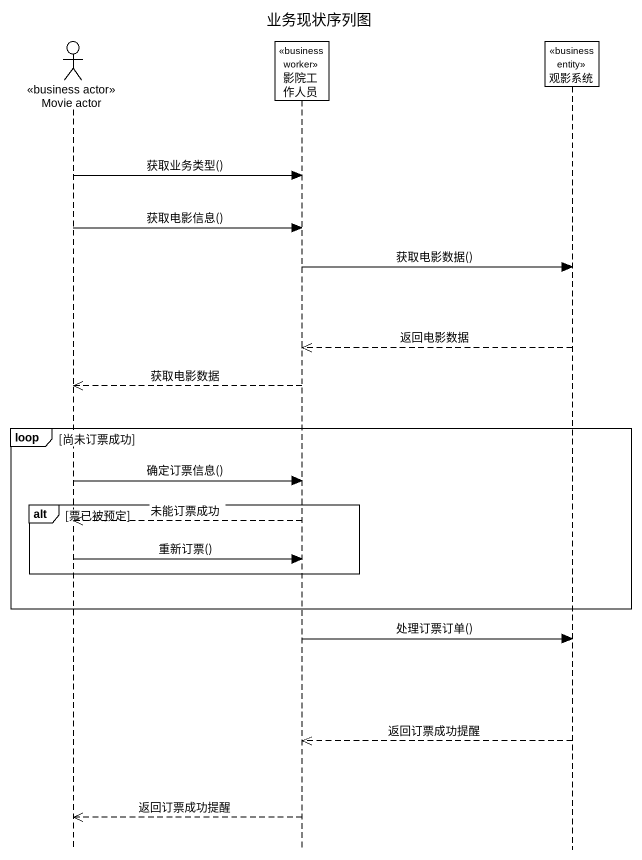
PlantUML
@startuml
title 业务现状序列图
hide footbox
actor "Movie actor" as Movie_actor <<business actor>>
participant 影院工作人员 <<business worker>>
participant 观影系统 <<business entity>>

Movie_actor -> 影院工作人员 : 获取业务类型()
Movie_actor -> 影院工作人员 : 获取电影信息()
影院工作人员 -> 观影系统 : 获取电影数据()
观影系统 -->> 影院工作人员 : 返回电影数据
影院工作人员 -->> Movie_actor : 获取电影数据
loop 尚未订票成功
  Movie_actor -> 影院工作人员 : 确定订票信息()
  alt 票已被预定
    影院工作人员 -->> Movie_actor : 未能订票成功
    Movie_actor -> 影院工作人员 : 重新订票()
  end
end
影院工作人员 -> 观影系统 : 处理订票订单()
观影系统 -->> 影院工作人员 : 返回订票成功提醒
影院工作人员 -->> Movie_actor : 返回订票成功提醒
@enduml
